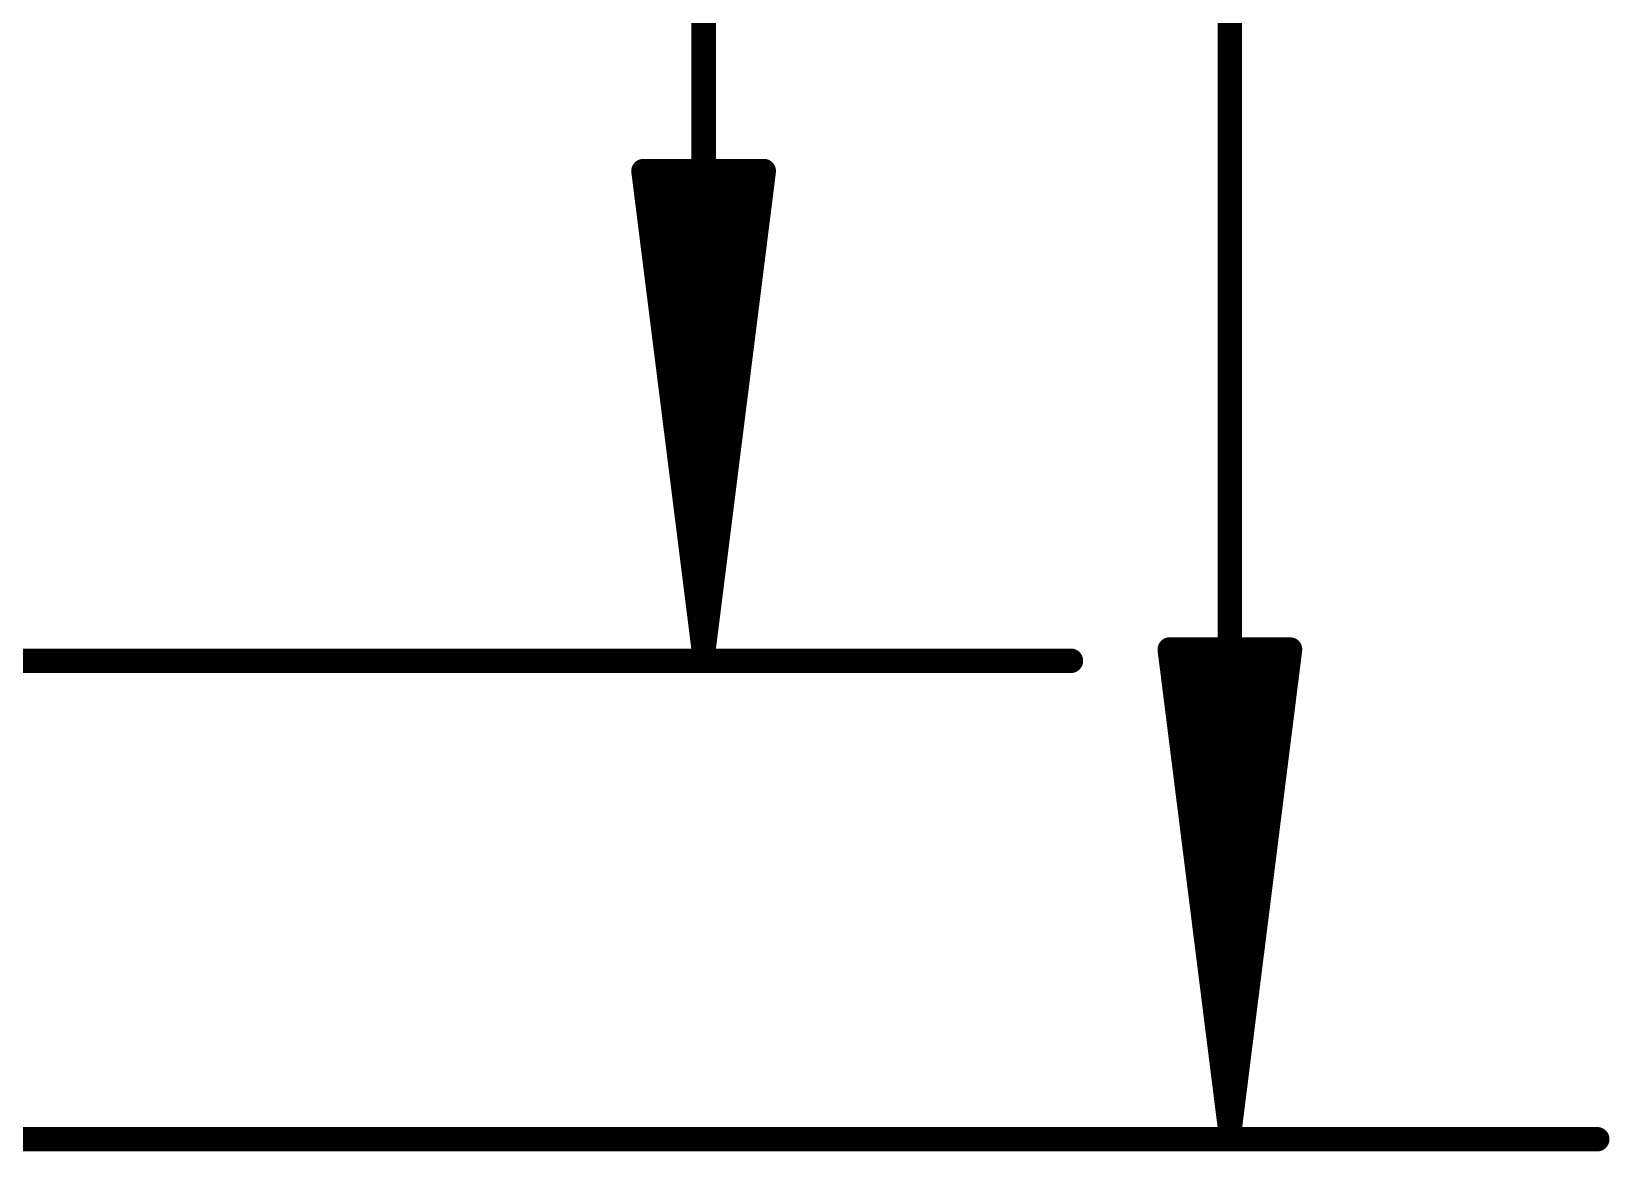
# Model space of a CAD drawing. Extents: x -3.8 to 34.1, y -4.8 to 24.4.
# Drawn here: x 25.77 to 34.15, y -0.19 to 5.75 of the extents above; entities that cross this region are included whole.
import ezdxf

# ---------------------------------------------------------------- set-up
doc = ezdxf.new("R2010")
doc.units = 0
doc.layers.add('47', color=253, linetype='CONTINUOUS')

msp = doc.modelspace()

# ---------------------------------------------------------------- linework, layer by layer
at = {"layer": '47', "const_width": 0.13}
for points in [[(32.131, -0.062), (32.131, 17.588)], [(29.337, 2.478), (29.337, 15.048)], [(29.337, 2.478), (29.0178, 5.013)], [(29.0178, 5.013), (29.6562, 5.013)], [(29.337, 2.478), (29.077, 5.013)], [(29.337, 2.478), (29.207, 5.013)], [(29.6562, 5.013), (29.337, 2.478)], [(29.467, 5.013), (29.337, 2.478)], [(29.597, 5.013), (29.337, 2.478)], [(32.131, -0.062), (31.8118, 2.473)], [(31.8118, 2.473), (32.4502, 2.473)], [(32.131, -0.062), (31.871, 2.473)], [(32.131, -0.062), (32.001, 2.473)], [(32.4502, 2.473), (32.131, -0.062)], [(32.261, 2.473), (32.131, -0.062)], [(32.391, 2.473), (32.131, -0.062)], [(12.7, 2.413), (31.287, 2.413)], [(13.208, -0.127), (34.081, -0.127)]]:
    msp.add_lwpolyline(points, dxfattribs=at)
at = {"layer": '47', "const_width": 0.065}
for points in [[(29.05, 5.0171, 1), (28.9855, 5.0089)], [(29.0178, 5.0455, 1), (29.0178, 4.9805)], [(29.1093, 5.0163, 1), (29.0447, 5.0097)], [(29.2395, 5.0147, 1), (29.1745, 5.0113)], [(29.4995, 5.0113, 1), (29.4345, 5.0147)], [(29.6293, 5.0097, 1), (29.5647, 5.0163)], [(29.6885, 5.0089, 1), (29.624, 5.0171)], [(29.6562, 4.9805, 1), (29.6562, 5.0455)], [(29.3048, 2.4821, 1), (29.3692, 2.4739)], [(29.3047, 2.4813, 1), (29.3693, 2.4747)], [(29.3047, 2.4747, 1), (29.3693, 2.4813)], [(29.3048, 2.4739, 1), (29.3692, 2.4821)], [(31.844, 2.4771, 1), (31.7795, 2.4689)], [(31.8118, 2.5055, 1), (31.8118, 2.4405)], [(31.9033, 2.4763, 1), (31.8387, 2.4697)], [(32.0335, 2.4747, 1), (31.9685, 2.4713)], [(32.2935, 2.4713, 1), (32.2285, 2.4747)], [(32.4233, 2.4697, 1), (32.3587, 2.4763)], [(32.4825, 2.4689, 1), (32.418, 2.4771)], [(32.4502, 2.4405, 1), (32.4502, 2.5055)], [(29.3045, 2.4763, 1), (29.3695, 2.4797)], [(29.3045, 2.4797, 1), (29.3695, 2.4763)], [(29.3045, 2.478, 1), (29.3695, 2.478)], [(31.287, 2.3805, 1), (31.287, 2.4455)], [(32.0988, -0.0579, 1), (32.1632, -0.0661)], [(32.0987, -0.0587, 1), (32.1633, -0.0653)], [(32.0985, -0.0637, 1), (32.1635, -0.0603)], [(32.0985, -0.0603, 1), (32.1635, -0.0637)], [(32.0985, -0.062, 1), (32.1635, -0.062)], [(32.0987, -0.0653, 1), (32.1633, -0.0587)], [(32.0988, -0.0661, 1), (32.1632, -0.0579)], [(34.081, -0.1595, 1), (34.081, -0.0945)]]:
    msp.add_lwpolyline(points, format="xyb", dxfattribs=at)

doc.saveas('drawing.dxf')
